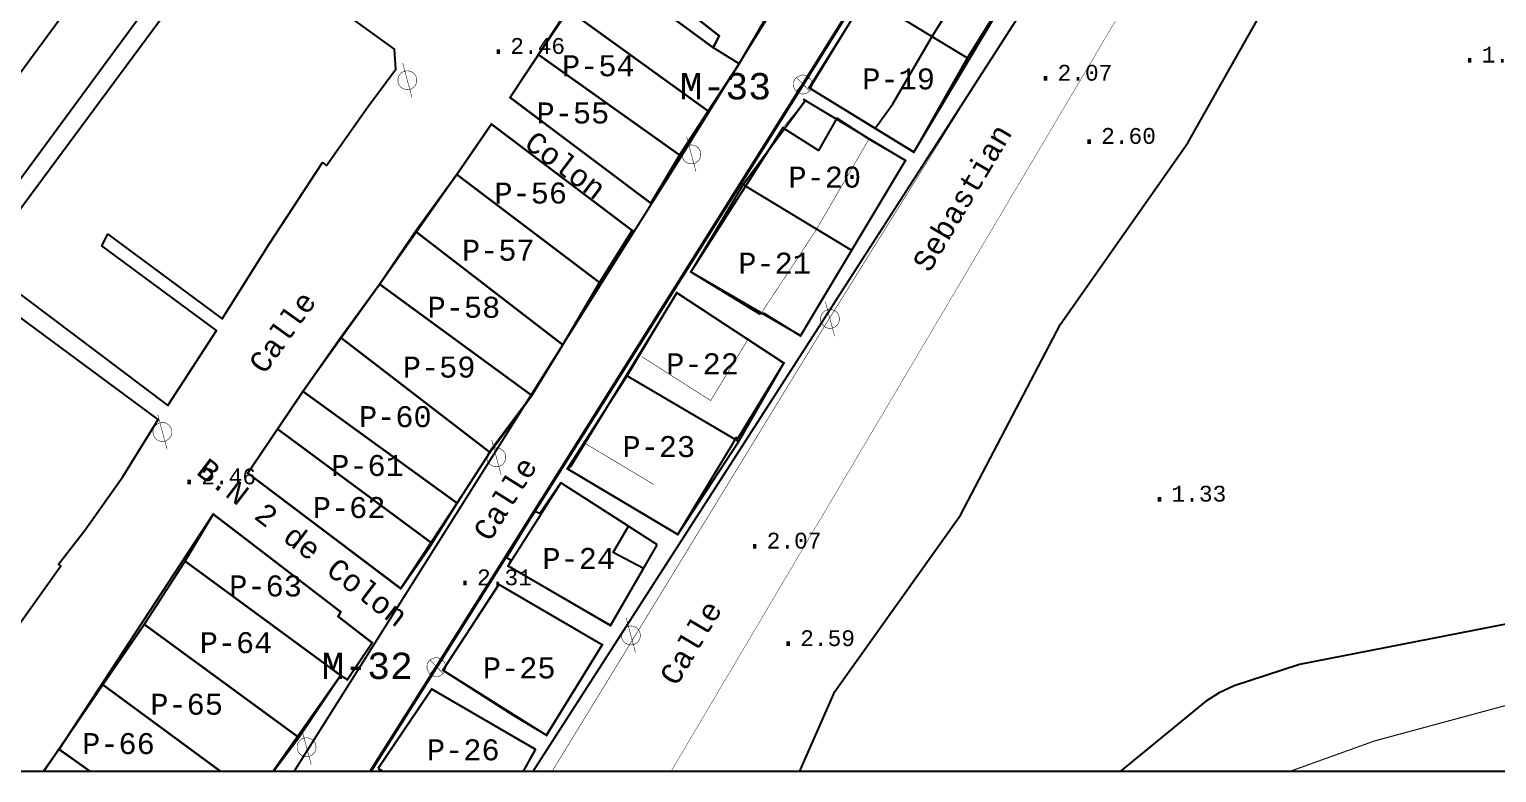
# Model space of a CAD drawing. Extents: x 743500 to 744300, y 4406200 to 4406700.
# Drawn here: x 743804.8 to 743943.9, y 4406199.8 to 4406270.3 of the extents above; entities that cross this region are included whole.
import ezdxf

# ---------------------------------------------------------------- set-up
doc = ezdxf.new("R2010")
doc.units = 0
doc.header["$MEASUREMENT"] = 0
for name, color, linetype in [('10', 7, 'CONTINUOUS'), ('13', 7, 'CONTINUOUS'), ('16', 7, 'CONTINUOUS'), ('18', 7, 'CONTINUOUS'), ('2', 7, 'CONTINUOUS'), ('21', 7, 'CONTINUOUS'), ('24', 7, 'CONTINUOUS'), ('32', 7, 'CONTINUOUS'), ('41', 7, 'CONTINUOUS'), ('46', 7, 'CONTINUOUS'), ('50', 7, 'CONTINUOUS'), ('51', 7, 'CONTINUOUS'), ('54', 7, 'CONTINUOUS'), ('6', 7, 'CONTINUOUS'), ('8', 7, 'CONTINUOUS')]:
    doc.layers.add(name, color=color, linetype=linetype)
doc.styles.add('MONOTXT', font='monotxt', dxfattribs={"height": 0.2})

msp = doc.modelspace()

# ---------------------------------------------------------------- linework, layer by layer
at = {"layer": '10', "color": 7, "linetype": 'Continuous', "const_width": 0.05}
for points in [[(743878.0999999999, 4406266.01), (743878.53, 4406265.87), (743878.7199999999, 4406265.74), (743878.8499999999, 4406265.57), (743878.9599999998, 4406265.36), (743878.9899999999, 4406265.14), (743878.9899999999, 4406264.93), (743878.8, 4406264.52), (743878.6099999999, 4406264.36), (743878.4200000002, 4406264.25), (743878.2099999998, 4406264.2), (743877.99, 4406264.2), (743877.7699999998, 4406264.25), (743877.5899999999, 4406264.36), (743877.4000000001, 4406264.52), (743877.2099999998, 4406264.93), (743877.23, 4406265.36), (743877.3399999999, 4406265.57), (743877.48, 4406265.74), (743877.67, 4406265.87), (743878.0999999999, 4406266.01)], [(743878.7199999999, 4406265.74), (743877.48, 4406264.47)], [(743877.4999999999, 4406265.76), (743878.75, 4406264.47)], [(743843.37, 4406210.78), (743843.8, 4406210.64), (743843.99, 4406210.51), (743844.1199999999, 4406210.34), (743844.2300000002, 4406210.13), (743844.26, 4406209.91), (743844.26, 4406209.7), (743844.0699999998, 4406209.29), (743843.88, 4406209.13), (743843.69, 4406209.02), (743843.48, 4406208.97), (743843.26, 4406208.97), (743843.04, 4406209.02), (743842.8599999999, 4406209.13), (743842.67, 4406209.29), (743842.4799999999, 4406209.7), (743842.4999999999, 4406210.13), (743842.6099999999, 4406210.34), (743842.7499999999, 4406210.51), (743842.94, 4406210.64), (743843.37, 4406210.78)], [(743843.99, 4406210.51), (743842.7499999999, 4406209.24)], [(743842.7699999998, 4406210.53), (743844.02, 4406209.24)]]:
    msp.add_lwpolyline(points, dxfattribs=at)
at = {"layer": '13', "color": 3, "linetype": 'Continuous', "const_width": 0.3}
msp.add_lwpolyline([(743837.15, 4406200), (743843.4, 4406209.89), (743878.1299999999, 4406265.12), (743917.2299999999, 4406327.66), (743967.44, 4406408.08)], dxfattribs=at)
at = {"layer": '16', "color": 5, "linetype": 'Continuous', "const_width": 0.2}
msp.add_lwpolyline([(743978.79, 4406411.48), (743978.79, 4406411.48), (743942.89, 4406343.54), (743918.2499999999, 4406302.79), (743899.57, 4406273.13), (743852.5500000002, 4406200)], dxfattribs=at)
at = {"layer": '18', "color": 3, "linetype": 'Continuous', "const_width": 0.2}
for points in [[(743866.2799999998, 4406257.78), (743901.23, 4406313.98), (743913.2800000001, 4406333.22), (743920.2499999999, 4406345.13), (743929.5, 4406361.27), (743942.14, 4406385.310000001), (743957.39, 4406415.060000001)], [(743829.91, 4406200), (743829.99, 4406200.13), (743866.2799999998, 4406257.78)]]:
    msp.add_lwpolyline(points, dxfattribs=at)
at = {"layer": '2', "color": 7, "linetype": 'Continuous'}
msp.add_3dface([(744299.9999999999, 4406200), (744299.9999999999, 4406700), (743500, 4406700), (743500, 4406200)], dxfattribs=at)
at = {"layer": '21', "color": 30, "linetype": 'Continuous'}
for points, elevation in [([(743999.9999999999, 4406366.47), (743996.74, 4406356.23), (743990.9599999998, 4406336.1), (743987.4, 4406315.19), (743986.9, 4406305.05), (743986.4699999999, 4406284.86), (743987.28, 4406264.66), (743986.86, 4406243.23), (743984.3, 4406235.43), (743968.7699999998, 4406220.82), (743965.95, 4406219.39), (743945.8899999999, 4406214.16), (743925.18, 4406210.1), (743918.98, 4406208.07), (743917.5799999998, 4406207.43), (743916.2599999999, 4406206.61), (743908.2099999998, 4406200)], 1), ([(743877.8299999998, 4406200), (743881.1300000001, 4406207.54), (743893.04, 4406224.27), (743902.52, 4406242.36), (743914.6099999999, 4406259.56), (743924.8499999999, 4406277.77), (743937.04, 4406295.22), (743946.56, 4406305.78), (743947.3399999999, 4406306.83), (743948.03, 4406307.99), (743948.62, 4406309.26), (743949.5299999998, 4406313.310000001), (743958.8299999998, 4406332.310000001), (743971.06, 4406348.41), (743972.4599999998, 4406349.05), (743974.04, 4406348.96), (743975.5000000001, 4406348.53), (743976.9699999999, 4406348.58), (743978.49, 4406349.34), (743979.81, 4406350.61)], 2)]:
    msp.add_lwpolyline(points, dxfattribs=dict(at, elevation=elevation))
at = {"layer": '32', "color": 5, "linetype": 'Continuous', "const_width": 0.1, "elevation": 1}
msp.add_lwpolyline([(743999.9999999999, 4406361.13), (743999.85, 4406360.64), (743994.02, 4406340.9), (743990.3999999998, 4406321.07), (743988.8, 4406300.67), (743988.4599999998, 4406280.64), (743991.01, 4406260.33), (743992.3599999999, 4406253.8), (743992.49, 4406252.560000001), (743994.15, 4406242.76), (743994.15, 4406241.62), (743994.59, 4406240.54), (743994.78, 4406236.38), (743994.66, 4406235.310000001), (743994.3799999999, 4406234.23), (743993.8799999999, 4406233.16), (743988.25, 4406225.95), (743973.8200000002, 4406214.83), (743972.5999999999, 4406214.15), (743952.06, 4406208.2), (743932.2999999998, 4406202.86), (743924.3499999999, 4406200)], dxfattribs=at)
at = {"layer": '41', "color": 1, "linetype": 'Continuous', "extrusion": (0.1939979494934437, 0.332261681288771, 0.923020568968806), "const_width": 0.05, "elevation": 1608347.947471}
msp.add_lwpolyline([(1579315.108776284, -3858430.167649854), (1579318.698497722, -3858430.167649854), (1579319.22770313, -3858426.658883456)], dxfattribs=at)
at = {"layer": '46', "color": 7, "linetype": 'Continuous', "const_width": 0.2}
for points in [[(743881.07, 4406282.92), (743868.78, 4406291.14), (743865.69, 4406286.22), (743862.5799999998, 4406281.810000001), (743860.04, 4406277.71), (743870.18, 4406269.7), (743869.6, 4406268.6), (743858.7899999998, 4406276.53), (743855.8100000002, 4406272.2), (743853.0399999998, 4406267.93), (743850.36, 4406263.86), (743863.69, 4406253.85), (743866.42, 4406258.41), (743869.1299999999, 4406262.58), (743872.0700000002, 4406267.07), (743875.4899999999, 4406272.75), (743878.06, 4406277.36), (743881.07, 4406282.92)], [(743889.7099999998, 4406282.68), (743884.1, 4406273.43), (743893.7000000002, 4406267.61), (743899.2, 4406276.44)], [(743893.7000000002, 4406267.61), (743888.6399999999, 4406258.69), (743878.7000000002, 4406264.79), (743884.1, 4406273.43)], [(743855.8100000002, 4406272.2), (743869.1299999999, 4406262.58)], [(743866.42, 4406258.41), (743853.0399999998, 4406267.93)], [(743869.6, 4406268.6), (743872.0700000002, 4406267.07)], [(743878.37, 4406263.61), (743872.45, 4406255.6), (743867.5, 4406247.32), (743877.9, 4406241.28), (743887.83, 4406257.89), (743878.1299999999, 4406263.71)], [(743834.3099999998, 4406241.1), (743848.4499999998, 4406230.22), (743848.5799999998, 4406230.49), (743852.42, 4406235.61), (743855.35, 4406240.42), (743858.8499999999, 4406246.31), (743861.94, 4406251.25), (743848.59, 4406261.34), (743845.3099999998, 4406256.56), (743841.3999999998, 4406251.17), (743837.9999999999, 4406246.16), (743834.3099999998, 4406241.1)], [(743845.3099999998, 4406256.56), (743858.8499999999, 4406246.31)], [(743872.45, 4406255.6), (743882.74, 4406249.37)], [(743855.35, 4406240.42), (743841.3999999998, 4406251.17)], [(743837.9999999999, 4406246.16), (743852.42, 4406235.61)], [(743876.31, 4406238.69), (743866.15, 4406245.35), (743861.45, 4406237.47), (743855.79, 4406228.67), (743866.26, 4406222.44), (743872.03, 4406231.25), (743876.31, 4406238.69)], [(743834.3099999998, 4406241.1), (743830.7299999999, 4406236), (743825.5, 4406228.25), (743839.9899999999, 4406217.3), (743845.33, 4406225.41), (743848.4499999998, 4406230.22)], [(743872.03, 4406231.25), (743861.45, 4406237.47)], [(743845.33, 4406225.41), (743830.7299999999, 4406236)], [(743842.8499999999, 4406221.68), (743828.32, 4406232.43)], [(743855.1800000002, 4406227.33), (743850.1699999998, 4406219.45), (743859.8899999999, 4406213.81), (743864.3, 4406221.47)], [(743855.1800000002, 4406227.33), (743864.3, 4406221.47)], [(743834.3, 4406209.07), (743834.94, 4406208.67), (743837.29, 4406212.16), (743834.0799999998, 4406214.65), (743834.3099999998, 4406215.09), (743822.2299999999, 4406224.36), (743819.5599999998, 4406219.9), (743815.6900000002, 4406213.91), (743811.76, 4406208.19)], [(743819.5599999998, 4406219.9), (743834.3, 4406209.07)], [(743859.0999999999, 4406211.97), (743849.28, 4406217.7), (743844, 4406209.560000001), (743853.8199999998, 4406203.39), (743859.0999999999, 4406211.97), (743849.28, 4406217.7)], [(743830.3299999998, 4406203.19), (743815.6900000002, 4406213.91)], [(743827.91, 4406200), (743834.3, 4406209.07)], [(743806.18, 4406200), (743811.76, 4406208.19)], [(743822.88, 4406200), (743811.76, 4406208.19)], [(743837.8499999999, 4406200.25), (743842.93, 4406207.77), (743852.7799999998, 4406202.060000001)], [(743807.61, 4406202.07), (743810.52, 4406200)], [(743852.7799999998, 4406202.060000001), (743851.62, 4406200)], [(743838.27, 4406200), (743837.8499999999, 4406200.25)]]:
    msp.add_lwpolyline(points, dxfattribs=at)
at = {"layer": '51', "color": 1, "linetype": 'Continuous', "extrusion": (-0.5868547135078824, -0.8096922534108755, 0), "const_width": 0.05, "elevation": -4004241.222089}
msp.add_lwpolyline([(-1983557.454460748, 10.08), (-1983577.783171972, 4.98)], dxfattribs=at)
at = {"layer": '51', "color": 1, "linetype": 'Continuous', "extrusion": (0.5184201595245784, 0.8551260364405417, 0), "const_width": 0.05, "elevation": 4153563.64745}
msp.add_lwpolyline([(1648186.312506892, 6.15), (1648175.086091614, 6.02)], dxfattribs=at)
at = {"layer": '51', "color": 1, "linetype": 'Continuous', "extrusion": (0.5854905538808697, 0.8106792283735118, 0), "const_width": 0.05, "elevation": 4007593.897379}
msp.add_lwpolyline([(1976802.296704845, 6.98), (1976785.866038394, 5.93)], dxfattribs=at)
at = {"layer": '51', "color": 1, "linetype": 'Continuous', "extrusion": (0.6125261073765512, 0.79045035756974, 0), "const_width": 0.05, "elevation": 3938544.862328}
msp.add_lwpolyline([(2111005.652970387, 6.55), (2110985.08241862, 10.23)], dxfattribs=at)
at = {"layer": '51', "color": 1, "linetype": 'Continuous', "extrusion": (0.5797394720810494, 0.8148019050733658, 0), "const_width": 0.05, "elevation": 4021476.472404}
msp.add_lwpolyline([(1948394.569373626, 6.19), (1948378.148204362, 5.75)], dxfattribs=at)
at = {"layer": '51', "color": 1, "linetype": 'Continuous', "extrusion": (0.5833129019112363, 0.8122475352156463, 0), "const_width": 0.05, "elevation": 4012889.555973}
msp.add_lwpolyline([(1966027.316170068, 6.37), (1966024.127486954, 6.04)], dxfattribs=at)
at = {"layer": '51', "color": 1, "linetype": 'Continuous', "extrusion": (0.6161155201006031, 0.7876558042007712, 0), "const_width": 0.05, "elevation": 3928892.007962}
msp.add_lwpolyline([(2128899.862261588, 6.82), (2128878.87593747, 6.93)], dxfattribs=at)
at = {"layer": '51', "color": 1, "linetype": 'Continuous', "extrusion": (-0.2514239879878074, 0.1549282604924869, 0.9553968873536688), "const_width": 0.05, "elevation": 495629.579681}
msp.add_lwpolyline([(-4141481.010261892, -1603376.322093102), (-4141490.469084651, -1603376.017343978), (-4141500.458229742, -1603376.288232088)], dxfattribs=at)
at = {"layer": '51', "color": 1, "linetype": 'Continuous', "extrusion": (0.5920997206102849, 0.8058647038139979, 0), "const_width": 0.05, "elevation": 3991277.061548}
msp.add_lwpolyline([(2009504.56747286, 6.62), (2009487.49264636, 6.91)], dxfattribs=at)
at = {"layer": '51', "color": 1, "linetype": 'Continuous', "extrusion": (0.5179208635666566, 0.8554285353449281, 0), "const_width": 0.05, "elevation": 4154503.835974}
msp.add_lwpolyline([(1645761.98500306, 6.24), (1645753.837040125, 6.03)], dxfattribs=at)
at = {"layer": '51', "color": 1, "linetype": 'Continuous', "extrusion": (-0.5787735936105556, -0.8154882754148728, 0), "const_width": 0.05, "elevation": -4023744.14555}
msp.add_lwpolyline([(-1943651.400937302, 6.84), (-1943659.469722836, 5.48)], dxfattribs=at)
at = {"layer": '51', "color": 1, "linetype": 'Continuous', "extrusion": (-0.6057175822002452, -0.7956797161003221, 0), "const_width": 0.05, "elevation": -3956522.494237}
msp.add_lwpolyline([(-2077066.70906809, 7.07), (-2077084.291519569, 6.35)], dxfattribs=at)
at = {"layer": '51', "color": 1, "linetype": 'Continuous', "extrusion": (0.6150179693864025, 0.7885130926825668, 0), "const_width": 0.05, "elevation": 3931856.969393}
msp.add_lwpolyline([(2123394.658476976, 6.6), (2123376.67526258, 6.79)], dxfattribs=at)
at = {"layer": '51', "color": 1, "linetype": 'Continuous', "extrusion": (-0.5912067719108276, -0.8065200263147709, 0), "const_width": 0.05, "elevation": -3993458.80445}
msp.add_lwpolyline([(-2005091.511636911, 6.4), (-2005113.618961489, 4.99)], dxfattribs=at)
at = {"layer": '51', "color": 1, "linetype": 'Continuous', "extrusion": (-0.5966656241016468, -0.8024899582022148, 0), "const_width": 0.05, "elevation": -3979784.598952}
msp.add_lwpolyline([(-2032115.24941775, 9.61), (-2032133.031571725, 6.63)], dxfattribs=at)
at = {"layer": '51', "color": 1, "linetype": 'Continuous', "extrusion": (0.02091893910017172, -0.01279189480010501, 0.9996993375082063), "const_width": 0.05, "elevation": -40796.980208}
msp.add_lwpolyline([(4147182.413616613, 1663577.569045892), (4147182.262683088, 1663569.820296376), (4147188.990810615, 1663569.820296376)], dxfattribs=at)
at = {"layer": '51', "color": 1, "linetype": 'Continuous', "extrusion": (0.5127411189922353, 0.8585432690869987, 0), "const_width": 0.05, "elevation": 4164353.874102}
msp.add_lwpolyline([(1620621.88991788, 6.11), (1620610.149100191, 6.01)], dxfattribs=at)
at = {"layer": '51', "color": 1, "linetype": 'Continuous', "extrusion": (-0.5975367169668325, -0.8018415503554923, 0), "const_width": 0.05, "elevation": -3977546.053305001}
msp.add_lwpolyline([(-2036462.365327629, 5.95), (-2036485.125435274, 5.08)], dxfattribs=at)
at = {"layer": '51', "color": 1, "linetype": 'Continuous', "extrusion": (0.5852234322187243, 0.8108720826259442, 0), "const_width": 0.05, "elevation": 4008200.954907}
msp.add_lwpolyline([(1975481.107705641, 6.62), (1975463.336715236, 9.61)], dxfattribs=at)
at = {"layer": '51', "color": 1, "linetype": 'Continuous', "extrusion": (-0.5894843470000494, -0.8077797996000675, 0), "const_width": 0.05, "elevation": -3997718.139123}
msp.add_lwpolyline([(-1996564.605581563, 6.24), (-1996587.693556789, 5.32)], dxfattribs=at)
at = {"layer": '51', "color": 1, "linetype": 'Continuous', "extrusion": (-0.8433848192017903, 0.5373100099011405, 0), "const_width": 0.05, "elevation": 1740146.20071}
msp.add_lwpolyline([(-4115827.898094149, 6.16), (-4115838.320382765, 6.12)], dxfattribs=at)
at = {"layer": '51', "color": 1, "linetype": 'Continuous', "const_width": 0.05}
for points, elevation in [([(743857.4, 4406231.11), (743863.9799999999, 4406227.17)], 6.16), ([(743807.5300000001, 4406202.02), (743810.41, 4406200)], 6.27)]:
    msp.add_lwpolyline(points, dxfattribs=dict(at, elevation=elevation))
at = {"layer": '51', "color": 1, "linetype": 'Continuous', "extrusion": (-0.5844096556126938, -0.8114587817176253, 0), "const_width": 0.05, "elevation": -4010161.164977}
msp.add_lwpolyline([(-1971440.966954629, 13.91), (-1971458.54024402, 8.96)], dxfattribs=at)
at = {"layer": '51', "color": 1, "linetype": 'Continuous', "extrusion": (0.5850467115006064, 0.8109995964008405, 0), "const_width": 0.05, "elevation": 4008604.545267}
msp.add_lwpolyline([(1974606.589500596, 5.91), (1974588.488381846, 8.99)], dxfattribs=at)
at = {"layer": '51', "color": 1, "linetype": 'Continuous', "extrusion": (-0.5961497662154475, -0.8028732504208042, 0), "const_width": 0.05, "elevation": -3981049.898383}
msp.add_lwpolyline([(-2029559.678725836, 6.8), (-2029573.416884373, 5.98)], dxfattribs=at)
at = {"layer": '51', "color": 1, "linetype": 'Continuous', "extrusion": (0.5026204573119599, 0.8645071867205711, 0), "const_width": 0.1, "elevation": 4183059.902556}
msp.add_lwpolyline([(1571593.217669533, 6.33), (1571592.720276329, 6.31)], dxfattribs=at)
at = {"layer": '51', "color": 1, "linetype": 'Continuous'}
for points in [[(743850.36, 4406263.86, 5.85), (743863.69, 4406253.85, 5.86), (743872.0700000002, 4406267.07, 5.91), (743878.06, 4406277.36, 9.46), (743881.07, 4406282.92, 9.72), (743868.78, 4406291.14, 6.46), (743860.04, 4406277.71, 5.72), (743870.18, 4406269.7, 6.79), (743869.6, 4406268.6, 6.29), (743858.7899999998, 4406276.53, 7.69), (743850.36, 4406263.86, 5.85)], [(743878.7000000002, 4406264.79, 5.61), (743888.6399999999, 4406258.69, 5.82), (743899.2, 4406276.44, 5.97), (743896.0399999998, 4406278.21, 6.21), (743898.1700000002, 4406281.75, 6.21), (743901.1500000001, 4406280.1, 6.02), (743904.41, 4406285.99, 5.94), (743895.5299999998, 4406291.55, 6.39), (743891.7099999998, 4406285.37, 6.39), (743891.2699999998, 4406285.59, 6.36), (743889.7099999998, 4406282.68, 6.36), (743878.78, 4406264.78, 6.03), (743878.7000000002, 4406264.79, 5.61)], [(743800.0700000002, 4406248.08, 7.46), (743817.93, 4406234.67, 5.8), (743822.54, 4406241.76, 5.7), (743811.68, 4406249.81, 6.81), (743812.2499999999, 4406250.9, 6.79), (743823.0799999998, 4406242.87, 7.38), (743827.5700000002, 4406250.02, 7.29), (743832.5899999999, 4406257.69, 9.75), (743832.95, 4406257.42, 9.75), (743836.88, 4406262.98, 9.72), (743839.5399999998, 4406266.560000001, 6.81), (743839.41, 4406268.45, 6.75), (743823.6099999999, 4406279.9, 5.61), (743800.0700000002, 4406248.08, 7.46)], [(743885.0099999999, 4406261, 6), (743886.6299999999, 4406263.26, 6.07), (743890.3000000002, 4406269.55, 6.22), (743893.7099999998, 4406275.05, 6.23)], [(743867.5, 4406247.32, 6.13), (743874.01, 4406243.36, 6.1), (743874.4099999998, 4406243.42, 6.01), (743877.9, 4406241.28, 5.74), (743887.83, 4406257.89, 5.97), (743884.32, 4406259.95, 5.86), (743881.32, 4406261.91, 5.44), (743879.6, 4406258.85, 6.75), (743876.21, 4406261, 6.04), (743867.5, 4406247.32, 6.13)], [(743839.9899999999, 4406217.3, 6), (743842.6799999998, 4406221.17, 6.77), (743845.33, 4406225.41, 9.77), (743848.4499999998, 4406230.22, 9.46), (743852.42, 4406235.61, 7.15), (743855.35, 4406240.42, 7.15), (743858.8499999999, 4406246.31, 7.03), (743861.94, 4406251.25, 6.76), (743848.59, 4406261.34, 6.63), (743845.3099999998, 4406256.56, 6.63), (743837.9999999999, 4406246.16, 6.87), (743830.7299999999, 4406236, 6.45), (743825.5, 4406228.25, 6.39), (743839.9899999999, 4406217.3, 6)], [(743789.46, 4406200, 6.79), (743797.45, 4406211.42, 6.67), (743800.4699999999, 4406209.24, 5.7), (743804.6600000001, 4406215.08, 6.33), (743807.79, 4406219.47, 6.33), (743807.56, 4406219.61, 6.33), (743810.0899999999, 4406222.88, 6.33), (743813.69, 4406227.97, 6.31), (743817.02, 4406233.34, 6.31), (743799.2599999999, 4406246.45, 4), (743795.45, 4406241.58, 4.82), (743790.0600000002, 4406234.27, 4.87), (743779.74, 4406220.46, 5.66), (743771.7999999998, 4406209.59, 5.75), (743765.42, 4406201.18, 5.9), (743765.41, 4406201.19, 4.83), (743764.56, 4406200, 4.72)], [(743855.79, 4406228.67, 5.3), (743866.26, 4406222.44, 5.94), (743871.5500000002, 4406231.16, 6.01), (743871.79, 4406231.62, 6.01), (743871.94, 4406231.54, 6.01), (743876.31, 4406238.69, 6.01), (743866.15, 4406245.35, 6.47), (743856.11, 4406228.91, 5.66), (743855.79, 4406228.67, 5.3)], [(743859.8899999999, 4406213.81, 5.86), (743862.99, 4406219.2, 5.83), (743860.13, 4406220.72, 5.83), (743861.5899999999, 4406223.21, 5.66), (743855.1800000002, 4406227.33, 5.66), (743853.19, 4406224.41, 5.96), (743852.6700000002, 4406224.62, 5.96), (743850.03, 4406220.24, 5.98), (743850.4400000002, 4406219.99, 5.98), (743850.1699999998, 4406219.45, 5.98), (743859.8899999999, 4406213.81, 5.86)], [(743827.94, 4406200, 7.92), (743830.3299999998, 4406203.19, 9.14), (743834.3, 4406209.07, 13.78), (743834.94, 4406208.67, 13.78), (743837.29, 4406212.16, 13.58), (743834.0799999998, 4406214.65, 13.7), (743834.3099999998, 4406215.09, 13.7), (743822.2299999999, 4406224.36, 13.7), (743807.61, 4406202.07, 6.07), (743806.1499999998, 4406200, 5.99)], [(743853.8199999998, 4406203.39, 5.86), (743859.0999999999, 4406211.97, 6.07), (743849.28, 4406217.7, 6.44), (743844, 4406209.560000001, 6.13), (743850.6499999998, 4406205.3, 6.13), (743853.8199999998, 4406203.39, 5.86)], [(743851.62, 4406200, 6.01), (743852.7799999998, 4406202.060000001, 6.01), (743842.93, 4406207.77, 6.08), (743837.8499999999, 4406200.25, 6.33)]]:
    msp.add_polyline3d(points, dxfattribs=at)
at = {"layer": '54', "color": 1, "linetype": 'Continuous', "extrusion": (0.04103370119910266, -0.02558029539944061, 0.9988302577781573), "const_width": 0.05, "elevation": -82186.562687}
msp.add_lwpolyline([(4132655.345018985, 1697740.532912996), (4132704.28563016, 1697740.946528639), (4132793.431511163, 1697740.946528639)], dxfattribs=at)
at = {"layer": '54', "color": 1, "linetype": 'Continuous'}
for points in [[(743754.77, 4406200, 2.52), (743779.17, 4406232.58, 2.4), (743815.11, 4406281.44, 2.33), (743839.9799999999, 4406316.05, 2.56), (743868.83, 4406355.23, 2.43), (743867.41, 4406356.54, 5.9)], [(743893.6499999998, 4406344.29, 2.98), (743877.8899999999, 4406354.92, 2.3), (743877.5499999998, 4406355.09, 2.3), (743877.17, 4406355.15, 2.3), (743876.96, 4406355.16, 2.3), (743876.7699999998, 4406355.12, 2.3), (743876.67, 4406355.060000001, 2.3), (743876.6099999999, 4406355.02, 2.3), (743876.58, 4406354.99, 2.3), (743763.18, 4406200.69, 2.67), (743763.02, 4406200.23, 2.67), (743762.9599999998, 4406200, 2.67)], [(743926.51, 4406316.3, 2.11), (743926.9400000002, 4406316.99, 2.12), (743927.3299999998, 4406317.75, 2.15), (743927.65, 4406318.56, 2.33), (743927.7199999999, 4406319.29, 2.24), (743927.65, 4406319.84, 2.24), (743927.51, 4406320.4, 2.24), (743927.31, 4406320.86, 2.24), (743927.1199999999, 4406321.27, 2.24), (743926.9099999998, 4406321.65, 2.24), (743926.41, 4406322.21, 2.24), (743926.24, 4406322.34, 2.24), (743918.39, 4406327.66, 2.46), (743917.9799999999, 4406327.87, 2.46), (743917.7099999998, 4406327.85, 2.46), (743917.4899999999, 4406327.75, 2.46), (743917.3199999998, 4406327.5, 2.46), (743917.26, 4406327.41, 2.46), (743917.25, 4406327.4, 2.46), (743837.14, 4406200, 2.48)]]:
    msp.add_polyline3d(points, dxfattribs=at)
at = {"layer": '6', "color": 1, "linetype": 'Continuous', "extrusion": (0.5615461076988696, -0.330321902199335, 0.7586523642984728), "const_width": 0.05, "elevation": -1037747.885246}
msp.add_lwpolyline([(4175007.988811142, 1208437.890638462), (4175171.864814728, 1208437.292015898), (4175172.053926102, 1208448.021174154)], dxfattribs=at)
at = {"layer": '8', "color": 7, "linetype": 'Continuous', "const_width": 0.05}
for points, elevation in [([(743841.0699999998, 4406266.27), (743841.02, 4406266.3), (743840.9599999998, 4406266.32), (743840.9099999998, 4406266.35), (743840.86, 4406266.36), (743840.8, 4406266.38), (743840.7499999999, 4406266.38), (743840.69, 4406266.39), (743840.6399999999, 4406266.39), (743840.5799999998, 4406266.39), (743840.52, 4406266.39), (743840.4599999998, 4406266.38), (743840.41, 4406266.37), (743840.35, 4406266.35), (743840.3, 4406266.34), (743840.25, 4406266.31), (743840.2, 4406266.29), (743840.15, 4406266.26), (743840.1, 4406266.23), (743840.06, 4406266.2), (743840.0099999999, 4406266.16), (743839.9699999999, 4406266.12), (743839.94, 4406266.08), (743839.8999999998, 4406266.03), (743839.8699999999, 4406265.98), (743839.84, 4406265.93), (743839.8099999998, 4406265.89), (743839.79, 4406265.83), (743839.77, 4406265.78), (743839.75, 4406265.72), (743839.74, 4406265.67), (743839.7299999999, 4406265.61), (743839.7299999999, 4406265.560000001), (743839.7299999999, 4406265.5), (743839.7299999999, 4406265.44), (743839.7299999999, 4406265.39), (743839.74, 4406265.33), (743839.75, 4406265.28), (743839.77, 4406265.22), (743839.79, 4406265.17), (743839.8099999998, 4406265.12), (743839.84, 4406265.06), (743839.8699999999, 4406265.02), (743839.8999999998, 4406264.97), (743839.93, 4406264.93), (743839.9699999999, 4406264.88), (743840.0099999999, 4406264.84), (743840.06, 4406264.810000001), (743840.1, 4406264.77), (743840.15, 4406264.74), (743840.2, 4406264.71), (743840.25, 4406264.69), (743840.3, 4406264.67), (743840.35, 4406264.65), (743840.41, 4406264.63), (743840.4699999999, 4406264.62), (743840.52, 4406264.61), (743840.5799999998, 4406264.61), (743840.63, 4406264.6), (743840.69, 4406264.61), (743840.7499999999, 4406264.62), (743840.8, 4406264.63), (743840.86, 4406264.64), (743840.9099999998, 4406264.65), (743840.9699999999, 4406264.67), (743841.02, 4406264.7), (743841.0699999998, 4406264.73), (743841.12, 4406264.76), (743841.16, 4406264.79), (743841.2, 4406264.83), (743841.25, 4406264.86), (743841.29, 4406264.9), (743841.32, 4406264.95), (743841.36, 4406264.99), (743841.39, 4406265.04), (743841.41, 4406265.09), (743841.4399999998, 4406265.14), (743841.4599999998, 4406265.2), (743841.4799999999, 4406265.25), (743841.4899999999, 4406265.3), (743841.4999999999, 4406265.36), (743841.5099999999, 4406265.42), (743841.5099999999, 4406265.47), (743841.5099999999, 4406265.53), (743841.5099999999, 4406265.58), (743841.4999999999, 4406265.64), (743841.4899999999, 4406265.7), (743841.4799999999, 4406265.75), (743841.4599999998, 4406265.810000001), (743841.4399999998, 4406265.86), (743841.4199999998, 4406265.91), (743841.39, 4406265.96), (743841.36, 4406266.01), (743841.32, 4406266.05), (743841.29, 4406266.1), (743841.25, 4406266.14), (743841.21, 4406266.18), (743841.16, 4406266.21), (743841.1099999999, 4406266.24), (743841.0699999998, 4406266.27)], 10.68), ([(743841.06, 4406263.86), (743840.18, 4406267.14)], 10.68), ([(743867.99, 4406259.24), (743867.9400000002, 4406259.27), (743867.8799999999, 4406259.29), (743867.83, 4406259.32), (743867.7799999998, 4406259.33), (743867.72, 4406259.35), (743867.67, 4406259.35), (743867.6099999999, 4406259.36), (743867.56, 4406259.36), (743867.5, 4406259.36), (743867.44, 4406259.36), (743867.3799999999, 4406259.35), (743867.3299999998, 4406259.34), (743867.2699999998, 4406259.32), (743867.22, 4406259.31), (743867.17, 4406259.28), (743867.1199999999, 4406259.26), (743867.07, 4406259.23), (743867.0199999998, 4406259.2), (743866.9799999999, 4406259.17), (743866.93, 4406259.13), (743866.89, 4406259.09), (743866.8599999999, 4406259.05), (743866.82, 4406259), (743866.7899999998, 4406258.95), (743866.7599999999, 4406258.9), (743866.73, 4406258.86), (743866.71, 4406258.8), (743866.69, 4406258.75), (743866.67, 4406258.69), (743866.66, 4406258.64), (743866.65, 4406258.58), (743866.65, 4406258.53), (743866.65, 4406258.47), (743866.65, 4406258.41), (743866.65, 4406258.36), (743866.66, 4406258.3), (743866.67, 4406258.25), (743866.69, 4406258.19), (743866.71, 4406258.14), (743866.73, 4406258.09), (743866.7599999999, 4406258.03), (743866.7899999998, 4406257.99), (743866.82, 4406257.94), (743866.8499999999, 4406257.9), (743866.89, 4406257.85), (743866.93, 4406257.81), (743866.9799999999, 4406257.78), (743867.0199999998, 4406257.74), (743867.07, 4406257.71), (743867.1199999999, 4406257.68), (743867.17, 4406257.66), (743867.22, 4406257.64), (743867.2699999998, 4406257.62), (743867.3299999998, 4406257.6), (743867.3900000001, 4406257.59), (743867.44, 4406257.58), (743867.5, 4406257.58), (743867.55, 4406257.57), (743867.6099999999, 4406257.58), (743867.67, 4406257.59), (743867.72, 4406257.6), (743867.7799999998, 4406257.61), (743867.83, 4406257.62), (743867.8899999999, 4406257.64), (743867.9400000002, 4406257.67), (743867.99, 4406257.7), (743868.0399999998, 4406257.73), (743868.0799999998, 4406257.76), (743868.1199999999, 4406257.8), (743868.17, 4406257.83), (743868.2099999998, 4406257.87), (743868.24, 4406257.92), (743868.28, 4406257.96), (743868.3099999998, 4406258.01), (743868.3299999998, 4406258.060000001), (743868.36, 4406258.11), (743868.3799999999, 4406258.17), (743868.3999999998, 4406258.22), (743868.4100000001, 4406258.27), (743868.42, 4406258.33), (743868.43, 4406258.39), (743868.43, 4406258.44), (743868.43, 4406258.5), (743868.43, 4406258.55), (743868.42, 4406258.61), (743868.4100000001, 4406258.67), (743868.3999999998, 4406258.72), (743868.3799999999, 4406258.78), (743868.36, 4406258.83), (743868.34, 4406258.88), (743868.3099999998, 4406258.93), (743868.28, 4406258.98), (743868.24, 4406259.02), (743868.2099999998, 4406259.07), (743868.17, 4406259.11), (743868.1299999999, 4406259.15), (743868.0799999998, 4406259.18), (743868.03, 4406259.21), (743867.99, 4406259.24)], 11.19), ([(743867.98, 4406256.83), (743867.0999999999, 4406260.11)], 11.19), ([(743881.12, 4406241.23), (743880.2399999999, 4406244.51)], 2.67), ([(743881.1300000001, 4406243.64), (743881.0799999998, 4406243.67), (743881.02, 4406243.69), (743880.9699999999, 4406243.72), (743880.92, 4406243.73), (743880.8599999999, 4406243.75), (743880.81, 4406243.75), (743880.7499999999, 4406243.76), (743880.7, 4406243.76), (743880.6399999999, 4406243.76), (743880.5799999998, 4406243.76), (743880.5199999998, 4406243.75), (743880.47, 4406243.74), (743880.41, 4406243.72), (743880.36, 4406243.71), (743880.3100000002, 4406243.68), (743880.2599999999, 4406243.66), (743880.2099999998, 4406243.63), (743880.16, 4406243.6), (743880.12, 4406243.57), (743880.0700000002, 4406243.53), (743880.0300000001, 4406243.49), (743879.9999999999, 4406243.45), (743879.96, 4406243.4), (743879.9299999998, 4406243.35), (743879.9, 4406243.3), (743879.8699999999, 4406243.26), (743879.85, 4406243.2), (743879.8299999998, 4406243.15), (743879.81, 4406243.09), (743879.8, 4406243.04), (743879.79, 4406242.98), (743879.79, 4406242.93), (743879.79, 4406242.87), (743879.79, 4406242.810000001), (743879.79, 4406242.76), (743879.8, 4406242.7), (743879.81, 4406242.65), (743879.8299999998, 4406242.59), (743879.85, 4406242.54), (743879.8699999999, 4406242.49), (743879.9, 4406242.43), (743879.9299999998, 4406242.39), (743879.96, 4406242.34), (743879.9899999999, 4406242.3), (743880.0300000001, 4406242.25), (743880.0700000002, 4406242.21), (743880.12, 4406242.18), (743880.16, 4406242.14), (743880.2099999998, 4406242.11), (743880.2599999999, 4406242.08), (743880.3100000002, 4406242.060000001), (743880.36, 4406242.04), (743880.41, 4406242.02), (743880.47, 4406242), (743880.53, 4406241.99), (743880.5799999998, 4406241.98), (743880.6399999999, 4406241.98), (743880.69, 4406241.97), (743880.7499999999, 4406241.98), (743880.81, 4406241.99), (743880.8599999999, 4406242), (743880.92, 4406242.01), (743880.9699999999, 4406242.02), (743881.0299999998, 4406242.04), (743881.0799999998, 4406242.07), (743881.1300000001, 4406242.1), (743881.18, 4406242.13), (743881.22, 4406242.16), (743881.2599999999, 4406242.2), (743881.3100000002, 4406242.23), (743881.3499999999, 4406242.27), (743881.38, 4406242.32), (743881.42, 4406242.36), (743881.45, 4406242.41), (743881.47, 4406242.46), (743881.4999999999, 4406242.51), (743881.5199999998, 4406242.57), (743881.5399999998, 4406242.62), (743881.5500000002, 4406242.67), (743881.5600000002, 4406242.73), (743881.5700000002, 4406242.79), (743881.5700000002, 4406242.84), (743881.5700000002, 4406242.9), (743881.5700000002, 4406242.95), (743881.5600000002, 4406243.01), (743881.5500000002, 4406243.07), (743881.5399999998, 4406243.12), (743881.5199999998, 4406243.18), (743881.4999999999, 4406243.23), (743881.4799999999, 4406243.28), (743881.45, 4406243.33), (743881.42, 4406243.38), (743881.38, 4406243.42), (743881.3499999999, 4406243.47), (743881.3100000002, 4406243.51), (743881.2699999998, 4406243.55), (743881.22, 4406243.58), (743881.17, 4406243.61), (743881.1300000001, 4406243.64)], 2.67), ([(743817.86, 4406232.92), (743817.8100000002, 4406232.95), (743817.7499999999, 4406232.97), (743817.7000000002, 4406233), (743817.6499999998, 4406233.01), (743817.5899999999, 4406233.03), (743817.5400000002, 4406233.03), (743817.4799999999, 4406233.04), (743817.43, 4406233.04), (743817.37, 4406233.04), (743817.31, 4406233.04), (743817.2499999999, 4406233.03), (743817.2, 4406233.02), (743817.1399999999, 4406233), (743817.0899999999, 4406232.99), (743817.04, 4406232.96), (743816.99, 4406232.94), (743816.94, 4406232.91), (743816.8899999999, 4406232.88), (743816.8499999999, 4406232.85), (743816.8, 4406232.81), (743816.76, 4406232.77), (743816.7299999999, 4406232.73), (743816.69, 4406232.68), (743816.66, 4406232.63), (743816.6299999999, 4406232.58), (743816.6, 4406232.54), (743816.5799999998, 4406232.48), (743816.56, 4406232.43), (743816.54, 4406232.37), (743816.53, 4406232.32), (743816.52, 4406232.26), (743816.52, 4406232.21), (743816.52, 4406232.15), (743816.52, 4406232.09), (743816.52, 4406232.04), (743816.53, 4406231.98), (743816.54, 4406231.93), (743816.56, 4406231.87), (743816.5799999998, 4406231.82), (743816.6, 4406231.77), (743816.6299999999, 4406231.71), (743816.66, 4406231.67), (743816.69, 4406231.62), (743816.7199999999, 4406231.58), (743816.76, 4406231.53), (743816.8, 4406231.49), (743816.8499999999, 4406231.46), (743816.8899999999, 4406231.42), (743816.94, 4406231.39), (743816.99, 4406231.36), (743817.04, 4406231.34), (743817.0899999999, 4406231.32), (743817.1399999999, 4406231.3), (743817.2, 4406231.28), (743817.2599999999, 4406231.27), (743817.31, 4406231.26), (743817.37, 4406231.26), (743817.42, 4406231.25), (743817.4799999999, 4406231.26), (743817.5400000002, 4406231.27), (743817.5899999999, 4406231.28), (743817.6499999998, 4406231.29), (743817.7000000002, 4406231.3), (743817.7599999999, 4406231.32), (743817.8100000002, 4406231.35), (743817.86, 4406231.38), (743817.9099999998, 4406231.41), (743817.9499999998, 4406231.44), (743817.9899999999, 4406231.48), (743818.04, 4406231.51), (743818.0799999998, 4406231.55), (743818.1099999999, 4406231.6), (743818.15, 4406231.64), (743818.1799999998, 4406231.69), (743818.1999999998, 4406231.74), (743818.23, 4406231.79), (743818.25, 4406231.85), (743818.27, 4406231.9), (743818.2799999998, 4406231.95), (743818.2900000002, 4406232.01), (743818.3, 4406232.07), (743818.3, 4406232.12), (743818.3, 4406232.18), (743818.3, 4406232.23), (743818.2900000002, 4406232.29), (743818.2799999998, 4406232.35), (743818.27, 4406232.4), (743818.25, 4406232.46), (743818.23, 4406232.51), (743818.21, 4406232.560000001), (743818.1799999998, 4406232.61), (743818.15, 4406232.66), (743818.1099999999, 4406232.7), (743818.0799999998, 4406232.75), (743818.04, 4406232.79), (743817.9999999999, 4406232.83), (743817.9499999998, 4406232.86), (743817.9, 4406232.89), (743817.86, 4406232.92)], 10.68), ([(743817.8499999999, 4406230.51), (743816.9699999999, 4406233.79)], 10.68), ([(743849.5, 4406228.11), (743848.6199999999, 4406231.39)], 11.24), ([(743849.5099999999, 4406230.52), (743849.4599999998, 4406230.55), (743849.3999999998, 4406230.57), (743849.3499999999, 4406230.6), (743849.3, 4406230.61), (743849.24, 4406230.63), (743849.19, 4406230.63), (743849.1299999999, 4406230.64), (743849.0799999998, 4406230.64), (743849.02, 4406230.64), (743848.9599999998, 4406230.64), (743848.9000000001, 4406230.63), (743848.85, 4406230.62), (743848.79, 4406230.6), (743848.74, 4406230.59), (743848.69, 4406230.560000001), (743848.6399999999, 4406230.54), (743848.59, 4406230.51), (743848.54, 4406230.48), (743848.5, 4406230.45), (743848.4499999998, 4406230.41), (743848.41, 4406230.37), (743848.3799999999, 4406230.33), (743848.3399999999, 4406230.28), (743848.3100000002, 4406230.23), (743848.28, 4406230.18), (743848.2499999999, 4406230.14), (743848.2299999999, 4406230.08), (743848.2099999998, 4406230.03), (743848.19, 4406229.97), (743848.18, 4406229.92), (743848.17, 4406229.86), (743848.17, 4406229.81), (743848.17, 4406229.75), (743848.17, 4406229.69), (743848.17, 4406229.64), (743848.18, 4406229.58), (743848.19, 4406229.53), (743848.2099999998, 4406229.47), (743848.2299999999, 4406229.42), (743848.2499999999, 4406229.37), (743848.28, 4406229.310000001), (743848.3100000002, 4406229.27), (743848.3399999999, 4406229.22), (743848.3699999999, 4406229.18), (743848.41, 4406229.13), (743848.4499999998, 4406229.09), (743848.5, 4406229.06), (743848.54, 4406229.02), (743848.59, 4406228.99), (743848.6399999999, 4406228.96), (743848.69, 4406228.94), (743848.74, 4406228.92), (743848.79, 4406228.9), (743848.85, 4406228.88), (743848.91, 4406228.87), (743848.9599999998, 4406228.86), (743849.02, 4406228.86), (743849.07, 4406228.85), (743849.1299999999, 4406228.86), (743849.19, 4406228.87), (743849.24, 4406228.88), (743849.3, 4406228.89), (743849.3499999999, 4406228.9), (743849.4100000001, 4406228.92), (743849.4599999998, 4406228.95), (743849.5099999999, 4406228.98), (743849.56, 4406229.01), (743849.5999999999, 4406229.04), (743849.6399999999, 4406229.08), (743849.6900000002, 4406229.11), (743849.7299999999, 4406229.15), (743849.76, 4406229.2), (743849.8, 4406229.24), (743849.83, 4406229.29), (743849.85, 4406229.34), (743849.8799999999, 4406229.39), (743849.8999999998, 4406229.45), (743849.9200000002, 4406229.5), (743849.9300000002, 4406229.55), (743849.94, 4406229.61), (743849.95, 4406229.67), (743849.95, 4406229.72), (743849.95, 4406229.78), (743849.95, 4406229.83), (743849.94, 4406229.89), (743849.9300000002, 4406229.95), (743849.9200000002, 4406230), (743849.8999999998, 4406230.06), (743849.8799999999, 4406230.11), (743849.8599999999, 4406230.16), (743849.83, 4406230.21), (743849.8, 4406230.26), (743849.76, 4406230.3), (743849.7299999999, 4406230.35), (743849.6900000002, 4406230.39), (743849.65, 4406230.43), (743849.5999999999, 4406230.46), (743849.5499999998, 4406230.49), (743849.5099999999, 4406230.52)], 11.24), ([(743862.2599999999, 4406213.63), (743862.21, 4406213.66), (743862.1499999998, 4406213.68), (743862.0999999999, 4406213.71), (743862.0500000002, 4406213.72), (743861.9899999999, 4406213.74), (743861.94, 4406213.74), (743861.88, 4406213.75), (743861.8299999998, 4406213.75), (743861.7699999998, 4406213.75), (743861.71, 4406213.75), (743861.65, 4406213.74), (743861.5999999999, 4406213.73), (743861.5400000002, 4406213.71), (743861.49, 4406213.7), (743861.4399999998, 4406213.67), (743861.39, 4406213.65), (743861.3399999999, 4406213.62), (743861.2900000002, 4406213.59), (743861.2499999999, 4406213.560000001), (743861.2000000002, 4406213.52), (743861.16, 4406213.48), (743861.1299999999, 4406213.44), (743861.0899999999, 4406213.39), (743861.06, 4406213.34), (743861.0300000001, 4406213.29), (743860.9999999999, 4406213.25), (743860.98, 4406213.19), (743860.96, 4406213.14), (743860.94, 4406213.08), (743860.9299999998, 4406213.03), (743860.92, 4406212.97), (743860.92, 4406212.92), (743860.92, 4406212.86), (743860.92, 4406212.8), (743860.92, 4406212.75), (743860.9299999998, 4406212.69), (743860.94, 4406212.64), (743860.96, 4406212.58), (743860.98, 4406212.53), (743860.9999999999, 4406212.48), (743861.0300000001, 4406212.42), (743861.06, 4406212.38), (743861.0899999999, 4406212.33), (743861.12, 4406212.29), (743861.16, 4406212.24), (743861.2000000002, 4406212.2), (743861.2499999999, 4406212.17), (743861.2900000002, 4406212.13), (743861.3399999999, 4406212.1), (743861.39, 4406212.07), (743861.4399999998, 4406212.05), (743861.49, 4406212.03), (743861.5400000002, 4406212.01), (743861.5999999999, 4406211.99), (743861.66, 4406211.98), (743861.71, 4406211.97), (743861.7699999998, 4406211.97), (743861.8200000002, 4406211.96), (743861.88, 4406211.97), (743861.94, 4406211.98), (743861.9899999999, 4406211.99), (743862.0500000002, 4406212), (743862.0999999999, 4406212.01), (743862.16, 4406212.03), (743862.21, 4406212.06), (743862.2599999999, 4406212.09), (743862.3100000002, 4406212.12), (743862.3499999999, 4406212.15), (743862.39, 4406212.19), (743862.44, 4406212.22), (743862.4799999999, 4406212.26), (743862.51, 4406212.310000001), (743862.55, 4406212.35), (743862.5799999998, 4406212.4), (743862.5999999999, 4406212.45), (743862.6299999999, 4406212.5), (743862.65, 4406212.560000001), (743862.67, 4406212.61), (743862.6800000002, 4406212.66), (743862.69, 4406212.72), (743862.6999999998, 4406212.78), (743862.6999999998, 4406212.83), (743862.6999999998, 4406212.89), (743862.6999999998, 4406212.94), (743862.69, 4406213), (743862.6800000002, 4406213.06), (743862.67, 4406213.11), (743862.65, 4406213.17), (743862.6299999999, 4406213.22), (743862.6099999999, 4406213.27), (743862.5799999998, 4406213.32), (743862.55, 4406213.37), (743862.51, 4406213.41), (743862.4799999999, 4406213.46), (743862.44, 4406213.5), (743862.4, 4406213.54), (743862.3499999999, 4406213.57), (743862.3, 4406213.6), (743862.2599999999, 4406213.63)], 2.75), ([(743862.25, 4406211.22), (743861.37, 4406214.5)], 2.75), ([(743831.5099999999, 4406200.62), (743830.6299999999, 4406203.9)], 10.8), ([(743831.52, 4406203.03), (743831.4699999999, 4406203.060000001), (743831.4099999998, 4406203.08), (743831.36, 4406203.11), (743831.31, 4406203.12), (743831.2499999999, 4406203.14), (743831.2000000002, 4406203.14), (743831.1399999999, 4406203.15), (743831.09, 4406203.15), (743831.03, 4406203.15), (743830.9699999999, 4406203.15), (743830.91, 4406203.14), (743830.8599999999, 4406203.13), (743830.8, 4406203.11), (743830.75, 4406203.1), (743830.7, 4406203.07), (743830.65, 4406203.05), (743830.6, 4406203.02), (743830.5499999998, 4406202.99), (743830.51, 4406202.96), (743830.4599999998, 4406202.92), (743830.4200000002, 4406202.88), (743830.3899999999, 4406202.84), (743830.3499999999, 4406202.79), (743830.32, 4406202.74), (743830.29, 4406202.69), (743830.26, 4406202.65), (743830.24, 4406202.59), (743830.2199999999, 4406202.54), (743830.2000000002, 4406202.48), (743830.19, 4406202.43), (743830.1800000002, 4406202.37), (743830.1800000002, 4406202.32), (743830.1800000002, 4406202.26), (743830.1800000002, 4406202.2), (743830.1800000002, 4406202.15), (743830.19, 4406202.09), (743830.2000000002, 4406202.04), (743830.2199999999, 4406201.98), (743830.24, 4406201.93), (743830.26, 4406201.88), (743830.29, 4406201.82), (743830.32, 4406201.78), (743830.3499999999, 4406201.73), (743830.38, 4406201.69), (743830.4200000002, 4406201.64), (743830.4599999998, 4406201.6), (743830.51, 4406201.57), (743830.5499999998, 4406201.53), (743830.6, 4406201.5), (743830.65, 4406201.47), (743830.7, 4406201.45), (743830.75, 4406201.43), (743830.8, 4406201.41), (743830.8599999999, 4406201.39), (743830.9199999998, 4406201.38), (743830.9699999999, 4406201.37), (743831.03, 4406201.37), (743831.0799999998, 4406201.36), (743831.1399999999, 4406201.37), (743831.2000000002, 4406201.38), (743831.2499999999, 4406201.39), (743831.31, 4406201.4), (743831.36, 4406201.41), (743831.42, 4406201.43), (743831.4699999999, 4406201.46), (743831.52, 4406201.49), (743831.5699999998, 4406201.52), (743831.6099999999, 4406201.55), (743831.6499999998, 4406201.59), (743831.7, 4406201.62), (743831.7399999999, 4406201.66), (743831.7700000001, 4406201.71), (743831.81, 4406201.75), (743831.8399999999, 4406201.8), (743831.86, 4406201.85), (743831.89, 4406201.9), (743831.91, 4406201.96), (743831.93, 4406202.01), (743831.9399999998, 4406202.060000001), (743831.9500000002, 4406202.12), (743831.9599999998, 4406202.18), (743831.9599999998, 4406202.23), (743831.9599999998, 4406202.29), (743831.9599999998, 4406202.34), (743831.9500000002, 4406202.4), (743831.9399999998, 4406202.46), (743831.93, 4406202.51), (743831.91, 4406202.57), (743831.89, 4406202.62), (743831.87, 4406202.67), (743831.8399999999, 4406202.72), (743831.81, 4406202.77), (743831.7700000001, 4406202.810000001), (743831.7399999999, 4406202.86), (743831.7, 4406202.9), (743831.66, 4406202.94), (743831.6099999999, 4406202.97), (743831.56, 4406203), (743831.52, 4406203.03)], 10.8)]:
    msp.add_lwpolyline(points, dxfattribs=dict(at, elevation=elevation))

# ---------------------------------------------------------------- texts
at = {"layer": '24', "color": 7, "linetype": 'Continuous', "style": 'MONOTXT'}
for s, height, p in [('2.46                        ', 1.5, (743850.38, 4406268, 2.46)), ('.                           ', 1.99, (743848.3799999999, 4406268, 2.46)), ('.                           ', 1.99, (743940.45, 4406267.18, 1.17)), ('1.17                        ', 1.5, (743942.4500000002, 4406267.18, 1.17)), ('2.07                        ', 1.5, (743902.25, 4406265.46, 2.07)), ('.                           ', 1.99, (743900.25, 4406265.46, 2.07)), ('2.60                        ', 1.5, (743906.3799999999, 4406259.47, 2.6)), ('.                           ', 1.99, (743904.38, 4406259.47, 2.6)), ('2.46                        ', 1.5, (743821.0899999999, 4406227.19, 2.46)), ('.                           ', 1.99, (743819.0899999999, 4406227.19, 2.46)), ('.                           ', 1.99, (743911.05, 4406225.55, 1.33)), ('1.33                        ', 1.5, (743913.05, 4406225.55, 1.33)), ('2.07                        ', 1.5, (743874.68, 4406221.1, 2.07)), ('.                           ', 1.99, (743872.68, 4406221.1, 2.07)), ('2.31                        ', 1.5, (743847.2299999999, 4406217.62, 2.31)), ('.                           ', 1.99, (743845.2299999999, 4406217.62, 2.31)), ('2.59                        ', 1.5, (743877.86, 4406211.85, 2.59)), ('.                           ', 1.99, (743875.86, 4406211.85, 2.59))]:
    msp.add_text(s, height=height, dxfattribs=at).set_placement(p)
at = {"layer": '50', "color": 7, "linetype": 'Continuous', "style": 'MONOTXT'}
for s, height, p in [('P-54                        ', 1.99, (743855.28, 4406265.88)), ('M-33                        ', 2.5, (743866.44, 4406263.68)), ('P-19                        ', 1.99, (743883.7399999999, 4406264.63)), ('P-55                        ', 1.99, (743852.8699999999, 4406261.4)), ('P-20', 1.99, (743876.74, 4406255.32)), ('P-56                        ', 1.99, (743848.8699999999, 4406253.81)), ('P-57                        ', 1.99, (743845.8000000002, 4406248.39)), ('P-21                        ', 1.99, (743871.99, 4406247.16)), ('P-58                        ', 1.99, (743842.5399999998, 4406242.98)), ('P-59                        ', 1.99, (743840.1900000002, 4406237.310000001)), ('P-22                        ', 1.99, (743865.16, 4406237.62)), ('P-60                        ', 1.99, (743836.04, 4406232.61)), ('P-23                        ', 1.99, (743861.0099999999, 4406229.77)), ('P-61                        ', 1.99, (743833.4, 4406227.98)), ('P-62                        ', 1.99, (743831.66, 4406223.99)), ('P-24                        ', 1.99, (743853.42, 4406219.16)), ('P-63                        ', 1.99, (743823.74, 4406216.56)), ('P-64                        ', 1.99, (743820.94, 4406211.18)), ('M-32                        ', 2.5, (743832.4899999999, 4406208.73)), ('P-25                        ', 1.99, (743847.7799999998, 4406208.79)), ('P-65                        ', 1.99, (743816.26, 4406205.34)), ('P-66', 1.99, (743809.7999999998, 4406201.61)), ('P-26', 1.99, (743842.4799999999, 4406201.02))]:
    msp.add_text(s, height=height, dxfattribs=at).set_placement(p)
for s, rotation, p in [('Colon                       ', 322.9100000121001, (743851.5700000002, 4406259.24)), ('Sebastian', 59.369999939, (743890.12, 4406247.18)), ('Calle                       ', 54.42999999120001, (743827.0899999999, 4406237.53)), ('B.N 2 de Colon              ', 322.4900000158, (743820.51, 4406228.22)), ('Calle                       ', 57.8300000095, (743848.44, 4406221.65)), ('Calle', 59.369999939, (743866.15, 4406207.96))]:
    msp.add_text(s, height=1.99, rotation=rotation, dxfattribs=at).set_placement(p)

doc.saveas('drawing.dxf')
